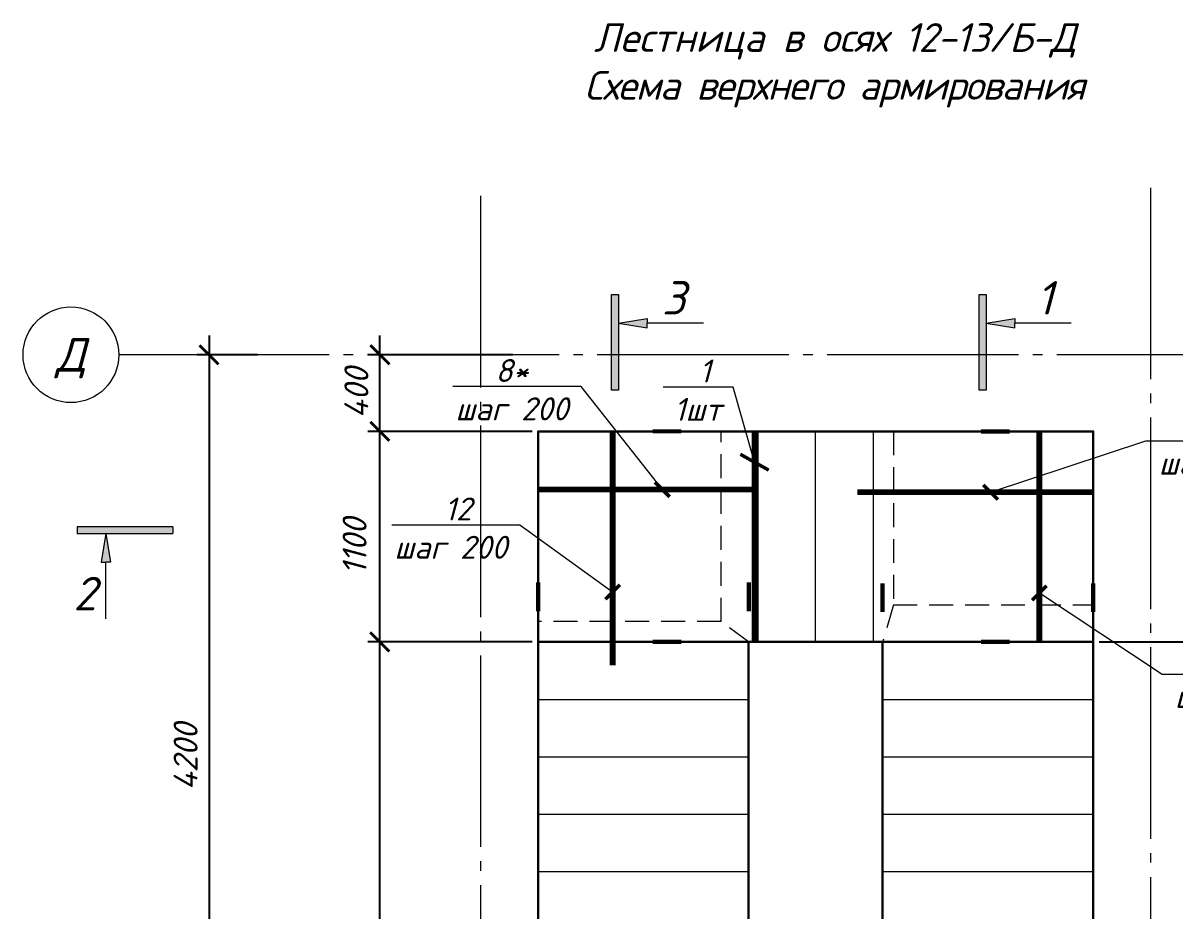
# Model space of a CAD drawing. Header units: millimetres. Extents: x -79646 to 95064, y -231229 to -58107.
# Drawn here: x 20271 to 26288, y -164708 to -160070 of the extents above; entities that cross this region are included whole.
import ezdxf
from ezdxf import colors
from ezdxf.entities.mleader import LeaderData, LeaderLine
from ezdxf.enums import TextEntityAlignment as Align
from ezdxf.math import Vec2, Vec3

# ---------------------------------------------------------------- set-up
doc = ezdxf.new("R2010")
doc.units = ezdxf.units.MM
doc.header["$PDMODE"] = 3
doc.linetypes.add('GOST2.303 5', pattern=[24, 20, -1.5, 1, -1.5])
doc.linetypes.add('HIDDEN', pattern=[0.375, 0.25, -0.125])
doc.layers.get('0').update_dxf_attribs({"lineweight": 5})
doc.layers.get('Defpoints').update_dxf_attribs({"lineweight": 0})
for name, color, linetype, lineweight in [('#Dimensions', 7, 'Continuous', 9), ('#Арматура', 152, 'Continuous', 30), ('#Бетон вид', 22, 'Continuous', 18), ('#Бетон разрез', 22, 'Continuous', 30), ('#Выноски', 7, 'Continuous', 15), ('#Оси', 7, 'Continuous', 9), ('k_ Отметки', 251, 'Continuous', 9), ('Тонкие линии', 7, 'Continuous', 13)]:
    doc.layers.add(name, color=color, linetype=linetype, lineweight=lineweight)
doc.styles.add('ESKDW', font='eskdw.shx', dxfattribs={"oblique": 15})
doc.styles.add('STEP PR', font='isocpeui.ttf')
doc.dimstyles.new('SPDS', dxfattribs={"dimscale": 50, "dimtxt": 2.5, "dimasz": 2, "dimexe": 1.25, "dimexo": 0.625, "dimtad": 1, "dimdec": 0, "dimrnd": 0.001, "dimtxsty": 'ESKDW', "dimblk": 'ARCHTICK', "dimcen": 2.5, "dimdle": 2, "dimclrd": 256, "dimclre": 256, "dimclrt": 7, "dimadec": 0, "dimazin": 2, "dimtfac": 0.75, "dimtdec": 0, "dimtmove": 1, "dimatfit": 3, "dimfxl": 1, "dimtolj": 1, "dimarcsym": 1})

# ---------------------------------------------------------------- blocks, each defined once
blk = doc.blocks.new('*U21')
at = {"linetype": 'ByBlock', "ltscale": 100}
h = blk.add_hatch(color=256, dxfattribs=at)
h.dxf.hatch_style = 1
h.paths.add_polyline_path([(35, 1000), (-35, 1000), (-35, 0), (35, 0)])
h = blk.add_hatch(color=256, dxfattribs=at)
h.dxf.hatch_style = 1
h.paths.add_polyline_path([(335, 750), (335, 700), (335, 650), (35, 700)])
for p, q in [((-35, 1000), (35, 1000)), ((-35, 0), (-35, 1000)), ((35, 1000), (35, 0)), ((35, 700), (335, 750)), ((335, 750), (335, 700)), ((35, 700), (335, 650)), ((335, 650), (335, 700)), ((35, 0), (-35, 0))]:
    blk.add_line(p, q, dxfattribs=at)
at = {"linetype": 'ByBlock', "ltscale": 100, "extrusion": (0, 1, 0), "elevation": 700}
blk.add_lwpolyline([(-925, 0), (-335, 0)], dxfattribs=at)
at = {"ltscale": 100, "style": 'STEP PR'}
blk.add_attdef('Nv', text='', height=350, dxfattribs=at).set_placement((781, 790), align=Align.RIGHT)
blk = doc.blocks.new('_ArchTick')
at = {"color": 0, "linetype": 'ByBlock', "const_width": 0.15}
blk.add_lwpolyline([(-0.5, -0.5), (0.5, 0.5)], dxfattribs=at)
blk = doc.blocks.new('*D1170')
at = {"layer": '#Dimensions', "lineweight": -2, "transparency": 16777216}
for p, q in [((21242.4, -161702.8), (21242.4, -166102.8)), ((21495.8, -161802.8), (21179.9, -161802.8)), ((21495.8, -166002.8), (21179.9, -166002.8))]:
    blk.add_line(p, q, dxfattribs=at)
at = {"layer": 'Defpoints', "color": 0, "lineweight": 0, "transparency": 16777216}
for p in [(21527.1, -161802.8), (21242.4, -166002.8), (21527.1, -166002.8)]:
    blk.add_point(p, dxfattribs=at)
at = {"layer": '#Dimensions', "lineweight": -2, "transparency": 16777216, "xscale": 100, "yscale": 100, "zscale": 100}
for p, rotation in [((21242.4, -161802.8), 90), ((21242.4, -166002.8), 270)]:
    blk.add_blockref('_ArchTick', p, dxfattribs=dict(at, rotation=rotation))
at = {"layer": '#Dimensions', "transparency": 16777216, "insert": (21119.9, -163902.8), "char_height": 125, "attachment_point": 5, "rotation": 90, "style": 'STEP PR'}
blk.add_mtext('\\A1;4200', dxfattribs=at)
blk = doc.blocks.new('*D1173')
at = {"layer": '#Dimensions', "lineweight": -2, "transparency": 16777216}
for p, q in [((26954.9, -163202.8), (26954.9, -168502.8)), ((25891.9, -163302.8), (27017.4, -163302.8)), ((25891.9, -168402.8), (27017.4, -168402.8))]:
    blk.add_line(p, q, dxfattribs=at)
at = {"layer": 'Defpoints', "color": 0, "lineweight": 0, "transparency": 16777216}
for p in [(25860.6, -163302.8), (25860.6, -168402.8), (26954.9, -168402.8)]:
    blk.add_point(p, dxfattribs=at)
at = {"layer": '#Dimensions', "lineweight": -2, "transparency": 16777216, "xscale": 100, "yscale": 100, "zscale": 100}
for p, rotation in [((26954.9, -163302.8), 90), ((26954.9, -168402.8), 270)]:
    blk.add_blockref('_ArchTick', p, dxfattribs=dict(at, rotation=rotation))
at = {"layer": '#Dimensions', "transparency": 16777216, "insert": (26826.3, -165702.8), "char_height": 125, "attachment_point": 5, "rotation": 90, "style": 'STEP PR'}
blk.add_mtext('\\A1;16х300 = 5100', dxfattribs=at)
blk = doc.blocks.new('*D1174')
at = {"layer": '#Dimensions', "lineweight": -2, "transparency": 16777216}
for p, q in [((22134.4, -167302.8), (22134.4, -163202.8)), ((22929.4, -163302.8), (22071.9, -163302.8)), ((22929.4, -167202.8), (22071.9, -167202.8))]:
    blk.add_line(p, q, dxfattribs=at)
at = {"layer": 'Defpoints', "color": 0, "lineweight": 0, "transparency": 16777216}
for p in [(22134.4, -163302.8), (22960.6, -163302.8), (22960.6, -167202.8)]:
    blk.add_point(p, dxfattribs=at)
at = {"layer": '#Dimensions', "lineweight": -2, "transparency": 16777216, "xscale": 100, "yscale": 100, "zscale": 100}
for p, rotation in [((22134.4, -163302.8), 90), ((22134.4, -167202.8), 270)]:
    blk.add_blockref('_ArchTick', p, dxfattribs=dict(at, rotation=rotation))
at = {"layer": '#Dimensions', "transparency": 16777216, "insert": (22011.9, -165252.8), "char_height": 125, "attachment_point": 5, "rotation": 90, "style": 'STEP PR'}
blk.add_mtext('\\A1;13х300=3900', dxfattribs=at)
blk = doc.blocks.new('*D1175')
at = {"layer": '#Dimensions', "lineweight": -2, "transparency": 16777216}
for p, q in [((22134.4, -163402.8), (22134.4, -162102.8)), ((22929.4, -162202.8), (22071.9, -162202.8)), ((22929.4, -163302.8), (22071.9, -163302.8))]:
    blk.add_line(p, q, dxfattribs=at)
at = {"layer": 'Defpoints', "color": 0, "lineweight": 0, "transparency": 16777216}
for p in [(22134.4, -162202.8), (22960.6, -162202.8), (22960.6, -163302.8)]:
    blk.add_point(p, dxfattribs=at)
at = {"layer": '#Dimensions', "lineweight": -2, "transparency": 16777216, "xscale": 100, "yscale": 100, "zscale": 100}
for p, rotation in [((22134.4, -162202.8), 90), ((22134.4, -163302.8), 270)]:
    blk.add_blockref('_ArchTick', p, dxfattribs=dict(at, rotation=rotation))
at = {"layer": '#Dimensions', "transparency": 16777216, "insert": (22002.6, -162804.5), "char_height": 125, "attachment_point": 5, "rotation": 90, "style": 'STEP PR'}
blk.add_mtext('\\A1;1100', dxfattribs=at)
blk = doc.blocks.new('*D1176')
at = {"layer": '#Dimensions', "lineweight": -2, "transparency": 16777216}
for p, q in [((22134.4, -162302.8), (22134.4, -161702.8)), ((22829.4, -161802.8), (22071.9, -161802.8)), ((22929.4, -162202.8), (22071.9, -162202.8))]:
    blk.add_line(p, q, dxfattribs=at)
at = {"layer": 'Defpoints', "color": 0, "lineweight": 0, "transparency": 16777216}
for p in [(22134.4, -161802.8), (22860.6, -161802.8), (22960.6, -162202.8)]:
    blk.add_point(p, dxfattribs=at)
at = {"layer": '#Dimensions', "lineweight": -2, "transparency": 16777216, "xscale": 100, "yscale": 100, "zscale": 100}
for p, rotation in [((22134.4, -161802.8), 90), ((22134.4, -162202.8), 270)]:
    blk.add_blockref('_ArchTick', p, dxfattribs=dict(at, rotation=rotation))
at = {"layer": '#Dimensions', "transparency": 16777216, "insert": (22011.9, -162002.8), "char_height": 125, "attachment_point": 5, "rotation": 90, "style": 'STEP PR'}
blk.add_mtext('\\A1;400', dxfattribs=at)
blk = doc.blocks.new('*U216')
at = {"ltscale": 100}
h = blk.add_hatch(color=256, dxfattribs=at)
h.dxf.hatch_style = 1
h.paths.add_polyline_path([(-335, 770), (-335, 700), (665, 700), (665, 770)])
h = blk.add_hatch(color=256, dxfattribs=at)
h.dxf.hatch_style = 1
h.paths.add_polyline_path([(-85, 400), (-35, 400), (15, 400), (-35, 700)])
at = {"linetype": 'Continuous', "ltscale": 100}
for p, q in [((-335, 770), (-335, 700)), ((665, 770), (-335, 770)), ((-335, 700), (665, 700)), ((-35, 700), (-85, 400)), ((-35, 700), (15, 400)), ((-85, 400), (-35, 400)), ((15, 400), (-35, 400))]:
    blk.add_line(p, q, dxfattribs=at)
blk.add_lwpolyline([(665, 770), (665, 700)], dxfattribs=at)
at = {"linetype": 'Continuous', "ltscale": 100, "extrusion": (-1, 1e-16, 0), "elevation": 35}
blk.add_lwpolyline([(190, 0), (-400, 0)], dxfattribs=at)
at = {"ltscale": 100, "style": 'STEP PR'}
blk.add_attdef('Nh', text='', height=350, dxfattribs=at).set_placement((-192, -102), align=Align.RIGHT)
blk = doc.blocks.new('*U918')
at = {"const_width": 0.385}
blk.add_lwpolyline([(-0.76, -0.76), (0.76, 0.76)], dxfattribs=at)
blk = doc.blocks.new('*U1178')
at = {"color": 1, "ltscale": 100, "const_width": 0.45}
for points in [[(-11.68, 0), (-11.68, -2), (-11.68, 1)], [(10.32, 0), (10.32, -2), (10.32, 1)]]:
    blk.add_lwpolyline(points, dxfattribs=at)
blk.add_lwpolyline([(6.81, 0, 0, 0, 0), (6.81, 0, 0, 0, 0), (10.32, 0, 0, 1.2, 0), (6.32, 0, 0, 0, 0), (-7.68, 0, 1.2, 0, 0), (-11.68, 0, 0, 0, 0), (-5.75, 0, 0, 0, 0)], format="xyseb")
blk.add_blockref('*U918', (3.96, 0))
blk = doc.blocks.new('_None')
blk = doc.blocks.new('*U1177')
at = {"color": 1, "ltscale": 100, "const_width": 0.45}
for points in [[(-2.14, 0), (-2.14, -2), (-2.14, 1)], [(19.86, 0), (19.86, -2), (19.86, 1)]]:
    blk.add_lwpolyline(points, dxfattribs=at)
blk.add_lwpolyline([(16.35, 0, 0, 0, 0), (16.35, 0, 0, 0, 0), (19.86, 0, 0, 1.2, 0), (15.86, 0, 0, 0, 0), (1.86, 0, 1.2, 0, 0), (-2.14, 0, 0, 0, 0), (3.79, 0, 0, 0, 0)], format="xyseb")
blk.add_blockref('*U918', (14.23, 0))
blk = doc.blocks.new('*U1180')
at = {"color": 1, "ltscale": 100, "const_width": 0.45}
for points in [[(-8.63, 0), (-8.63, -2), (-8.63, 1)], [(13.37, 0), (13.37, -2), (13.37, 1)]]:
    blk.add_lwpolyline(points, dxfattribs=at)
blk.add_lwpolyline([(9.85, 0, 0, 0, 0), (9.85, 0, 0, 0, 0), (13.37, 0, 0, 1.2, 0), (9.37, 0, 0, 0, 0), (-4.63, 0, 1.2, 0, 0), (-8.63, 0, 0, 0, 0), (-2.71, 0, 0, 0, 0)], format="xyseb")
blk.add_blockref('*U918', (7.29, 0))
blk = doc.blocks.new('*U1179')
at = {"color": 1, "ltscale": 100, "const_width": 0.45}
for points in [[(-8.19, 0), (-8.19, -2), (-8.19, 1)], [(13.82, 0), (13.82, -2), (13.82, 1)]]:
    blk.add_lwpolyline(points, dxfattribs=at)
blk.add_lwpolyline([(10.3, 0, 0, 0, 0), (10.3, 0, 0, 0, 0), (13.82, 0, 0, 1.2, 0), (9.82, 0, 0, 0, 0), (-4.19, 0, 1.2, 0, 0), (-8.19, 0, 0, 0, 0), (-2.27, 0, 0, 0, 0)], format="xyseb")
blk.add_blockref('*U918', (-0.4, 0))

msp = doc.modelspace()

# ---------------------------------------------------------------- linework, layer by layer
at = {"layer": '#Арматура', "const_width": 30}
for points in [[(23350.36203, -162202.82572), (23350.36203, -163424.48588)], [(24091.60934, -162202.82572), (24091.60934, -163302.82572)], [(25579.27678, -162202.82572), (25579.27678, -163302.82572)], [(22960.6425, -162506.61649), (24110.6425, -162506.61649)], [(25860.6425, -162520.99887), (24627.7324, -162520.99887)]]:
    msp.add_lwpolyline(points, dxfattribs=at)
at = {"layer": '#Бетон вид'}
for points in [[(24110.6425, -163302.82572), (24110.6425, -162202.82572)], [(24410.6425, -163302.82572), (24410.6425, -162202.82572)], [(24710.6425, -162202.82572), (24710.6425, -163302.82572)], [(22960.6425, -163602.82572), (24060.6425, -163602.82572)], [(24760.6425, -163602.82572), (25860.6425, -163602.82572)], [(22960.6425, -163902.82572), (24060.6425, -163902.82572)], [(24760.6425, -163902.82572), (25860.6425, -163902.82572)], [(22960.6425, -164202.82572), (24060.6425, -164202.82572)], [(24760.6425, -164202.82572), (25860.6425, -164202.82572)], [(22960.6425, -164502.82572), (24060.6425, -164502.82572)], [(24760.6425, -164502.82572), (25860.6425, -164502.82572)]]:
    msp.add_lwpolyline(points, dxfattribs=at)
at = {"layer": '#Бетон разрез'}
msp.add_lwpolyline([(22960.6425, -163302.82572), (22960.6425, -162202.82572), (25860.6425, -162202.82572), (25860.6425, -163302.82572)], close=True, dxfattribs=at)
for points in [[(22960.6425, -163302.82572), (22960.6425, -167202.82572)], [(24760.6425, -168402.82572), (24760.6425, -163302.82572), (24060.6425, -163302.82572), (24060.6425, -167202.82572)], [(25860.6425, -163302.82572), (25860.6425, -168402.82572), (24760.6425, -168402.82572)]]:
    msp.add_lwpolyline(points, dxfattribs=at)
at = {"layer": '#Оси', "linetype": 'GOST2.303 5', "ltscale": 50}
for points in [[(26160.6425, -160930.92624), (26160.6425, -169262.36494), (26160.6425, -169533.037)], [(22660.6425, -160973.03487), (22660.6425, -169533.037)], [(27870.44907, -161802.82572), (21020.72165, -161802.82572), (20770.72165, -161802.82572)]]:
    msp.add_lwpolyline(points, dxfattribs=at)
at = {"layer": '#Оси', "linetype": 'Continuous', "ltscale": 50}
msp.add_circle((20520.72165, -161802.82572), 250, dxfattribs=at)
at = {"layer": 'Тонкие линии', "linetype": 'HIDDEN', "lineweight": 0, "ltscale": 500}
for points in [[(23916.6425, -163196.82572), (23916.6425, -162202.82572)], [(24816.6425, -162202.82572), (24816.6425, -163108.82572)], [(24816.6425, -163108.82572), (24760.6425, -163302.82572)], [(24816.6425, -163108.82572), (25860.6425, -163108.82572)], [(24060.6425, -163302.82572), (23916.6425, -163196.82572), (22960.6425, -163196.82572)]]:
    msp.add_lwpolyline(points, dxfattribs=at)

# ---------------------------------------------------------------- block references
at = {"layer": '#Dimensions', "xscale": 50, "yscale": 50, "zscale": 50, "rotation": 90}
for name, p in [('*U1180', (23610.05245, -162871.26589)), ('*U1178', (25324.70839, -162718.96576))]:
    msp.add_blockref(name, p, dxfattribs=at)
at = {"layer": '#Dimensions', "xscale": 50, "yscale": 50, "zscale": 50}
for name, p in [('*U1179', (23370.34718, -163042.33412)), ('*U1177', (24867.60976, -163047.17233))]:
    msp.add_blockref(name, p, dxfattribs=at)
ref = msp.add_blockref('*U21', (23362.78348, -161987.92328), dxfattribs=dict(xscale=0.5, yscale=0.5, zscale=0.5))
ref.add_attrib('Nv', '3', dxfattribs={"ltscale": 100, "height": 175, "style": 'STEP PR'}).set_placement((23731.09398, -161592.9166), align=Align.RIGHT)
ref = msp.add_blockref('*U21', (25283.15902, -161987.92328), dxfattribs=dict(xscale=0.5, yscale=0.5, zscale=0.5))
ref.add_attrib('Nv', '1', dxfattribs={"ltscale": 100, "height": 175, "style": 'STEP PR'}).set_placement((25651.46952, -161592.9166), align=Align.RIGHT)
ref = msp.add_blockref('*U216', (20720.82047, -163086.80625), dxfattribs=dict(xscale=0.5, yscale=0.5, zscale=0.5))
ref.add_attrib('Nh', '2', dxfattribs={"ltscale": 100, "height": 175, "style": 'STEP PR'}).set_placement((20653.25278, -163137.72331), align=Align.RIGHT)

# ---------------------------------------------------------------- texts
at = {"layer": '#Оси', "linetype": 'Continuous', "ltscale": 50, "style": 'STEP PR'}
msp.add_text('Д', height=175, dxfattribs=at).set_placement((20520.72165, -161802.82572), align=Align.MIDDLE_CENTER)
at = {"layer": 'k_ Отметки', "linetype": 'ByBlock', "insert": (24508.13094, -160070.34073), "char_height": 150, "width": 4415.3317428, "attachment_point": 2, "style": 'STEP PR'}
msp.add_mtext('{\\fISOCPEUR|b1|i1|c204|p34;Лестница в ос\\T0.95;я\\T1;х\\T0.95; 12-13\\T1;/\\T0.95;Б-Д\\PСхема верхнего армирования}', dxfattribs=at)

# ---------------------------------------------------------------- dimensions: what is measured, and where the dimension line sits
at = {"layer": '#Dimensions'}
dim = msp.add_linear_dim(base=(21242.39801, -166002.82572), p1=(21527.05515, -161802.82572), p2=(21527.05515, -166002.82572), angle=90, dimstyle='SPDS', override={"dimgap": 1.2, "dimrnd": 5, "dimtxsty": 'STEP PR', "dimblk1": 'ArchTick', "dimblk2": 'ArchTick', "dimsah": 1, "dimclrt": 256}, dxfattribs=at)
dim.commit()
dim.dimension.update_dxf_attribs({"geometry": '*D1170', "text_midpoint": (21119.89801, -163902.82572)})
for base, p1, p2, picture, middle in [((22134.38485, -161802.82572), (22960.6425, -162202.82572), (22860.6425, -161802.82572), '*D1176', (22134.38485, -162002.82572)), ((22134.38485, -162202.82572), (22960.6425, -163302.82572), (22960.6425, -162202.82572), '*D1175', (22125.11247, -162804.51636))]:
    dim = msp.add_linear_dim(base=base, p1=p1, p2=p2, angle=90, dimstyle='SPDS', override={"dimgap": 1.2, "dimrnd": 5, "dimtxsty": 'STEP PR', "dimblk1": 'ArchTick', "dimblk2": 'ArchTick', "dimsah": 1, "dimclrt": 256}, dxfattribs=at)
    dim.commit()
    dim.dimension.update_dxf_attribs({"geometry": picture, "text_midpoint": middle, "dimtype": 160})
dim = msp.add_linear_dim(base=(22134.38485, -163302.82572), p1=(22960.6425, -167202.82572), p2=(22960.6425, -163302.82572), angle=90, text='13х300=<>', dimstyle='SPDS', override={"dimgap": 1.2, "dimrnd": 5, "dimtxsty": 'STEP PR', "dimblk1": 'ArchTick', "dimblk2": 'ArchTick', "dimsah": 1, "dimclrt": 256}, dxfattribs=at)
dim.commit()
dim.dimension.update_dxf_attribs({"geometry": '*D1174', "text_midpoint": (22011.88485, -165252.82572)})
dim = msp.add_linear_dim(base=(26954.85125, -168402.82572), p1=(25860.6425, -163302.82572), p2=(25860.6425, -168402.82572), angle=90, text='16х300 = <>', dimstyle='SPDS', override={"dimgap": 1.2, "dimrnd": 5, "dimtxsty": 'STEP PR', "dimblk1": 'ArchTick', "dimblk2": 'ArchTick', "dimsah": 1, "dimclrt": 256}, dxfattribs=at)
dim.commit()
dim.dimension.update_dxf_attribs({"geometry": '*D1173', "text_midpoint": (26948.80848, -165702.82572), "dimtype": 160})

# ---------------------------------------------------------------- leaders
at = {"layer": '#Выноски'}
ml = msp.add_multileader_mtext('Standard', dxfattribs=at)
ml.set_content('\\A1;8*\\Pшаг 200', color=256, style='STEP PR')
ml.set_leader_properties(color=256, linetype='ByLayer', lineweight=-1)
ml.set_arrow_properties(name='NONE')
ml.build(insert=Vec2(0, 0))
ml.multileader.update_dxf_attribs({"text_left_attachment_type": 6, "text_right_attachment_type": 6, "dogleg_length": 0, "arrow_head_size": 120, "scale": 0.4})
ctx = ml.context
ctx.base_point, ctx.scale, ctx.char_height, ctx.arrow_head_size, ctx.landing_gap_size, ctx.plane_origin = Vec3(22462.01419, -161969.13967), 0.4, 120, 120, 50, Vec3(24631.12588, -163655.31001)
ctx.left_attachment, ctx.right_attachment, ctx.text_align_type = 6, 6, 1
notes = []
notes.append((ctx, [(1, (1, 1, 0), (23185.74147, -161969.13967), (-1, 0), 0, [(1, [(23610.05245, -162506.61649)], 0, [])])]))
ctx.mtext.insert, ctx.mtext.alignment, ctx.mtext.flow_direction = Vec3(22823.87783, -161825.13967), 2, 5
ml = msp.add_multileader_mtext('Standard', dxfattribs=at)
ml.set_content('\\A1; 1\\P1шт', color=256, style='STEP PR')
ml.set_leader_properties(color=256, linetype='ByLayer', lineweight=-1)
ml.set_arrow_properties(name='ARCHTICK')
ml.build(insert=Vec2(0, 0))
ml.multileader.update_dxf_attribs({"text_left_attachment_type": 6, "text_right_attachment_type": 6, "dogleg_length": 0, "arrow_head_size": 120, "scale": 0.4})
ctx = ml.context
ctx.base_point, ctx.scale, ctx.char_height, ctx.arrow_head_size, ctx.landing_gap_size, ctx.plane_origin = Vec3(23608.81847, -161971.65071), 0.4, 120, 120, 50, Vec3(24098.05296, -163382.50878)
ctx.left_attachment, ctx.right_attachment, ctx.text_align_type = 6, 6, 1
notes.append((ctx, [(1, (1, 1, 0), (23980.27301, -161971.65071), (-1, 0), 0, [(1, [(24091.60934, -162364.04133)], 0, [])])]))
ctx.mtext.insert, ctx.mtext.alignment, ctx.mtext.flow_direction = Vec3(23794.54574, -161827.65071), 2, 5
ml = msp.add_multileader_mtext('Standard', dxfattribs=at)
ml.set_content('\\A1; 14\\Pшаг 200', color=256, style='STEP PR')
ml.set_leader_properties(color=256, linetype='ByLayer', lineweight=-1)
ml.set_arrow_properties(name='NONE')
ml.build(insert=Vec2(0, 0))
ml.multileader.update_dxf_attribs({"text_left_attachment_type": 6, "text_right_attachment_type": 6, "dogleg_length": 0, "arrow_head_size": 120, "scale": 0.4})
ctx = ml.context
ctx.base_point, ctx.scale, ctx.char_height, ctx.arrow_head_size, ctx.landing_gap_size, ctx.plane_origin = Vec3(26135.95808, -162252.98777), 0.4, 120, 120, 50, Vec3(26894.83673, -163503.00988)
ctx.left_attachment, ctx.right_attachment, ctx.text_align_type = 6, 6, 1
notes.append((ctx, [(0, (1, 1, 0), (26135.95808, -162252.98777), (1, 0), 0, [(1, [(25324.70839, -162520.99887)], 0, [])])]))
ctx.mtext.insert, ctx.mtext.alignment, ctx.mtext.flow_direction = Vec3(26497.82171, -162108.98777), 2, 5
ml = msp.add_multileader_mtext('Standard', dxfattribs=at)
ml.set_content('\\A1; 12\\Pшаг 200', color=256, style='STEP PR')
ml.set_leader_properties(color=256, linetype='ByLayer', lineweight=-1)
ml.set_arrow_properties(name='NONE')
ml.build(insert=Vec2(0, 0))
ml.multileader.update_dxf_attribs({"text_left_attachment_type": 6, "text_right_attachment_type": 6, "dogleg_length": 0, "arrow_head_size": 120, "scale": 0.4})
ctx = ml.context
ctx.base_point, ctx.scale, ctx.char_height, ctx.arrow_head_size, ctx.landing_gap_size, ctx.plane_origin = Vec3(22142.76503, -162692.36467), 0.4, 120, 120, 50, Vec3(25192.06926, -163549.2029)
ctx.left_attachment, ctx.right_attachment, ctx.text_align_type = 6, 6, 1
notes.append((ctx, [(1, (1, 1, 0), (22866.4923, -162692.36467), (-1, 0), 0, [(1, [(23350.36203, -163042.33412)], 0, [])])]))
ctx.mtext.insert, ctx.mtext.rotation, ctx.mtext.alignment, ctx.mtext.flow_direction = Vec3(22504.62867, -162548.36467), 6.2831853072, 2, 5
ml = msp.add_multileader_mtext('Standard', dxfattribs=at)
ml.set_content('\\A1; 4*\\Pшаг 200', color=256, style='STEP PR')
ml.set_leader_properties(color=256, linetype='ByLayer', lineweight=-1)
ml.set_arrow_properties(name='NONE')
ml.build(insert=Vec2(0, 0))
ml.multileader.update_dxf_attribs({"text_left_attachment_type": 6, "text_right_attachment_type": 6, "dogleg_length": 0, "arrow_head_size": 120, "scale": 0.4})
ctx = ml.context
ctx.base_point, ctx.scale, ctx.char_height, ctx.arrow_head_size, ctx.landing_gap_size, ctx.plane_origin = Vec3(26220.07706, -163471.36778), 0.4, 120, 120, 50, Vec3(26894.83673, -164721.38989)
ctx.left_attachment, ctx.right_attachment, ctx.text_align_type = 6, 6, 1
notes.append((ctx, [(0, (1, 1, 0), (26220.07706, -163471.36778), (1, 0), 0, [(1, [(25579.27678, -163047.17233)], 0, [])])]))
ctx.mtext.insert, ctx.mtext.alignment, ctx.mtext.flow_direction = Vec3(26581.94069, -163327.36778), 2, 5
for ctx, leaders in notes:
    for number, flags, end, landing, length, lines in leaders:
        leader = LeaderData()
        leader.index, (leader.has_last_leader_line, leader.has_dogleg_vector, leader.attachment_direction) = number, flags
        leader.last_leader_point, leader.dogleg_vector, leader.dogleg_length = Vec3(end), Vec3(landing), length
        for number, points, colour, breaks in lines:
            line = LeaderLine()
            line.index, line.vertices, line.color, line.breaks = number, Vec3.list(points), colors.encode_raw_color(colour), breaks
            leader.lines.append(line)
        ctx.leaders.append(leader)

doc.saveas('drawing.dxf')
